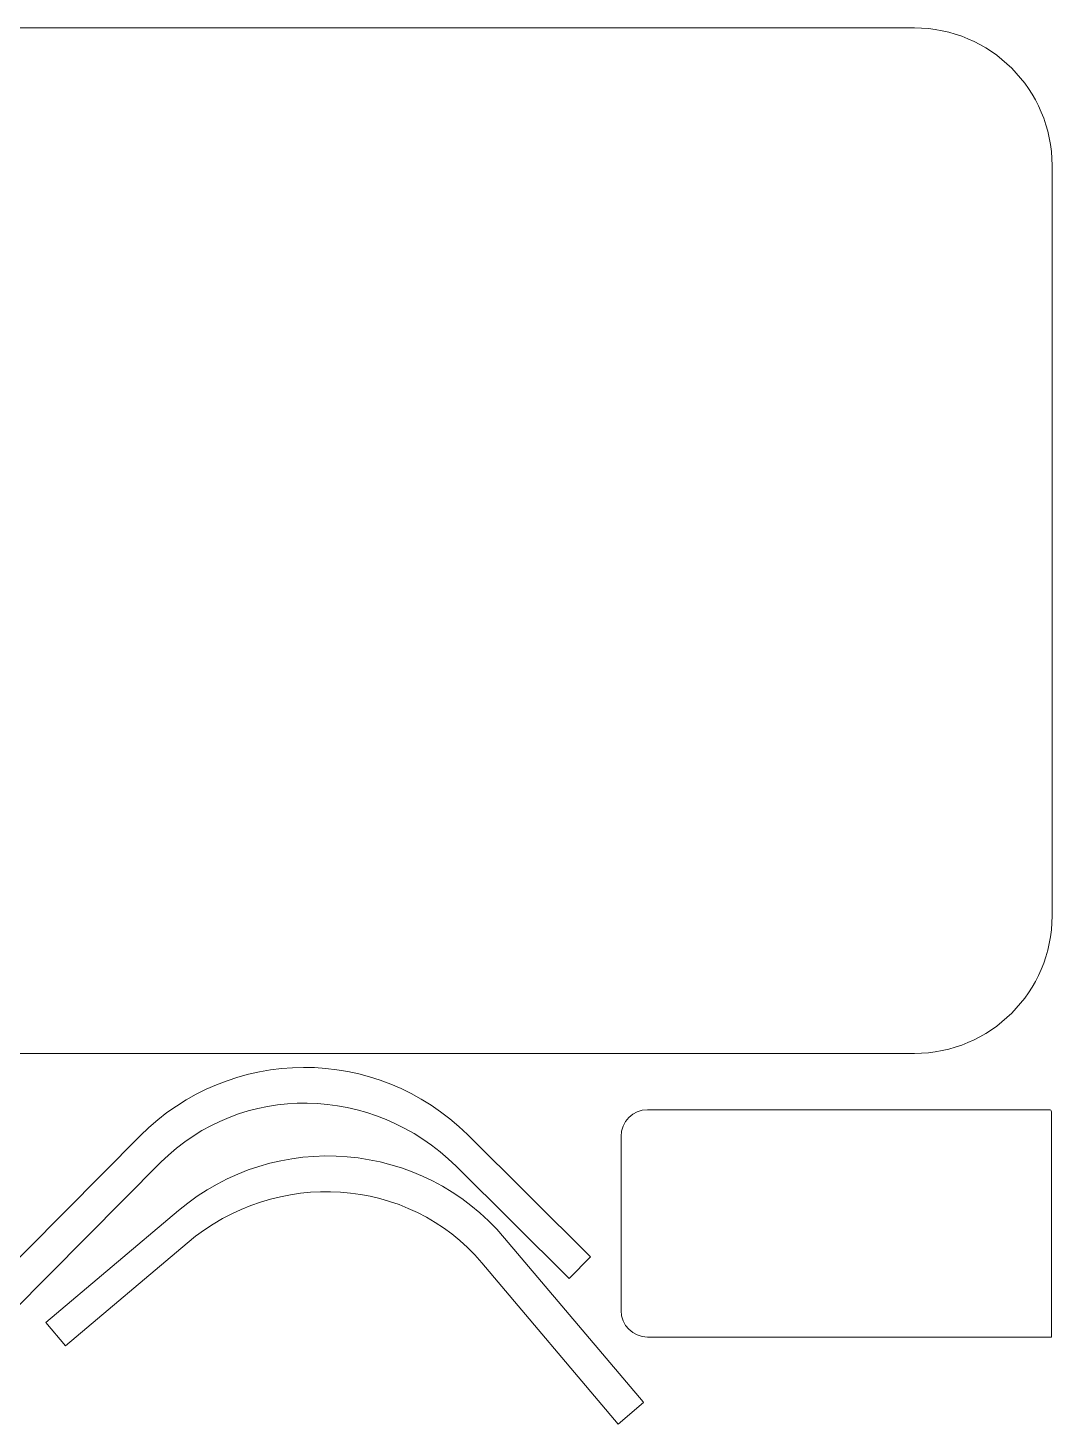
# Model space of a CAD drawing. Header units: inches. Extents: x -81 to 383, y -559 to 84.
# Drawn here: x 117.5 to 383, y -277.9 to 84 of the extents above; entities that cross this region are included whole.
import ezdxf

# ---------------------------------------------------------------- set-up
doc = ezdxf.new("R2010")
doc.units = ezdxf.units.IN
doc.header["$MEASUREMENT"] = 0
doc.layers.add('_U+30EC_U+30A4_U+30E4_U+30FC 1', color=7, linetype='Continuous')

msp = doc.modelspace()

# ---------------------------------------------------------------- linework, layer by layer
at = {"layer": '_U+30EC_U+30A4_U+30E4_U+30FC 1', "color": 7, "lineweight": 9, "true_color": 0xffffff}
for points, knots in [([(347.27, -181.85), (347.27, -181.85), (-45.18, -181.85), (-45.18, -181.85), (-64.9, -181.85), (-80.88, -165.86), (-80.88, -146.15), (-80.88, -146.15), (-80.88, 48.34), (-80.88, 48.34), (-80.88, 68.06), (-64.9, 84.05), (-45.18, 84.05), (-45.18, 84.05), (347.27, 84.05), (347.27, 84.05), (366.99, 84.05), (382.98, 68.06), (382.98, 48.34), (382.98, 48.34), (382.98, -146.15), (382.98, -146.15), (382.98, -165.86), (366.99, -181.85), (347.27, -181.85)], [0, 0, 0, 0, 1, 1, 1, 2, 2, 2, 3, 3, 3, 4, 4, 4, 5, 5, 5, 6, 6, 6, 7, 7, 7, 8, 8, 8, 8]), ([(382.79, -255.39), (382.79, -255.39), (278.13, -255.39), (278.13, -255.39), (274.32, -255.39), (271.23, -252.3), (271.23, -248.49), (271.23, -248.49), (271.23, -203.35), (271.23, -203.35), (271.23, -199.54), (274.32, -196.45), (278.13, -196.45), (278.13, -196.45), (382.29, -196.45), (382.29, -196.45), (382.57, -196.45), (382.79, -196.68), (382.79, -196.95), (382.79, -196.95), (382.79, -255.39), (382.79, -255.39)], [0, 0, 0, 0, 1, 1, 1, 2, 2, 2, 3, 3, 3, 4, 4, 4, 5, 5, 5, 6, 6, 6, 7, 7, 7, 7])]:
    msp.add_open_spline(points, degree=3, knots=knots, dxfattribs=at)
at = {"layer": '_U+30EC_U+30A4_U+30E4_U+30FC 1', "color": 178, "lineweight": 9, "true_color": 0x030000}
for points in [[(231.43, -202.9), (231.43, -202.9), (263.36, -234.6), (263.36, -234.6), (263.36, -234.6), (257.81, -240.2), (257.81, -240.2), (257.81, -240.2), (228.51, -211.11), (228.51, -211.11), (206.94, -189.7), (172.67, -189.23), (151.98, -210.08), (151.98, -210.08), (113.4, -248.93), (113.4, -248.93), (113.4, -248.93), (107.25, -242.82), (107.25, -242.82), (107.25, -242.82), (107.37, -242.69), (107.37, -242.69), (107.37, -242.69), (146.58, -203.2), (146.58, -203.2), (169.92, -179.69), (207.91, -179.55), (231.43, -202.9)], [(156.5, -222.6), (156.5, -222.6), (122.13, -251.64), (122.13, -251.64), (122.13, -251.64), (127.22, -257.66), (127.22, -257.66), (127.22, -257.66), (158.75, -231.02), (158.75, -231.02), (181.97, -211.4), (216.17, -213.69), (235.12, -236.13), (235.12, -236.13), (270.46, -277.95), (270.46, -277.95), (270.46, -277.95), (277.08, -272.35), (277.08, -272.35), (277.08, -272.35), (276.97, -272.21), (276.97, -272.21), (276.97, -272.21), (241.05, -229.71), (241.05, -229.71), (219.67, -204.39), (181.81, -201.21), (156.5, -222.6)]]:
    msp.add_open_spline(points, degree=3, knots=[0, 0, 0, 0, 1, 1, 1, 2, 2, 2, 3, 3, 3, 4, 4, 4, 5, 5, 5, 6, 6, 6, 7, 7, 7, 8, 8, 8, 9, 9, 9, 9], dxfattribs=at)

doc.saveas('drawing.dxf')
